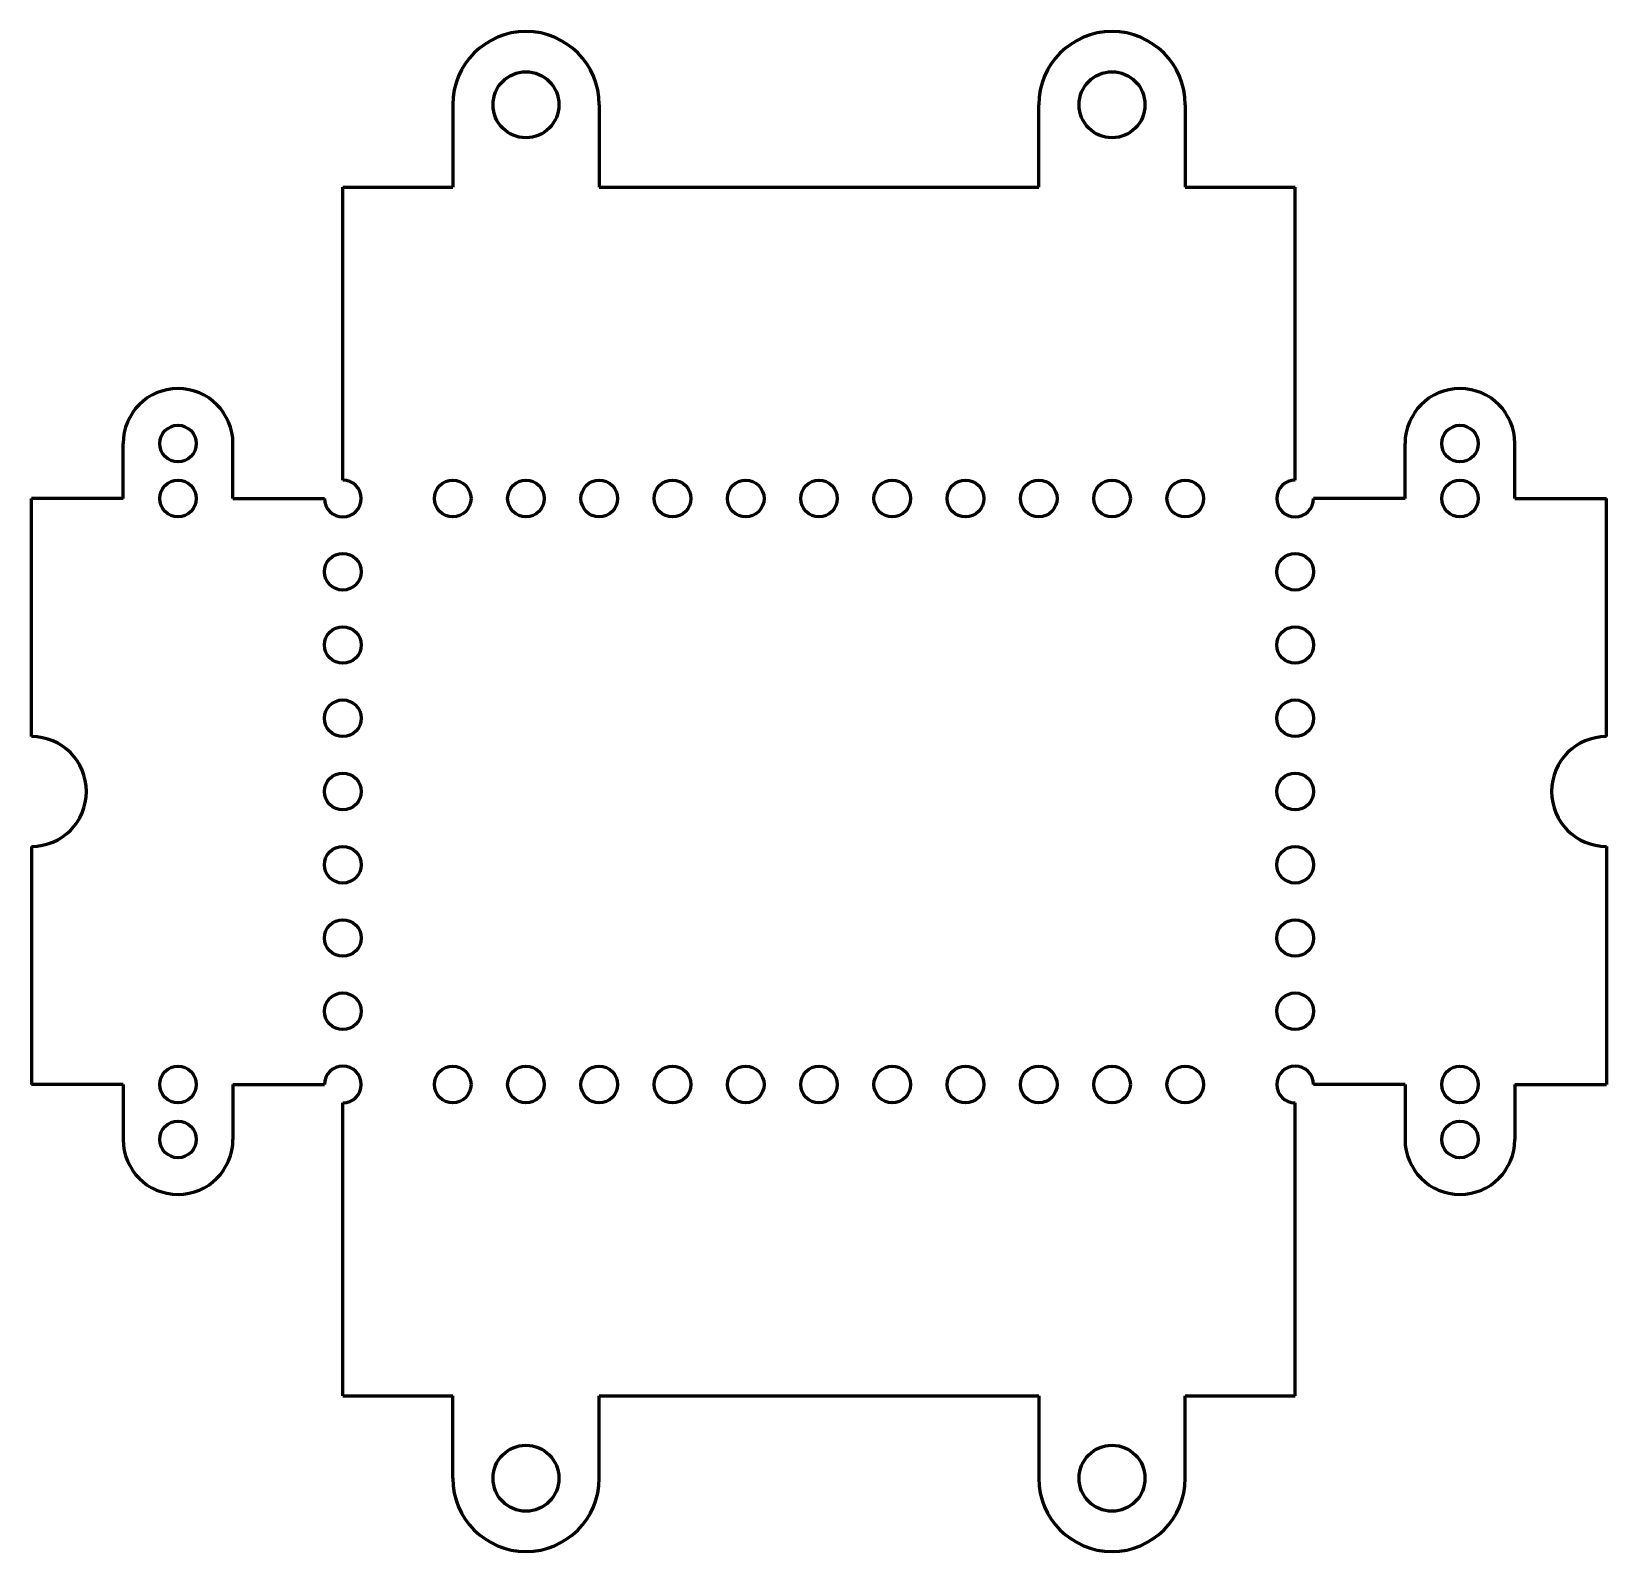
# Model space of a CAD drawing. Header units: millimetres. Extents: x -43 to 43, y -41.5 to 41.5.
import ezdxf

# ---------------------------------------------------------------- set-up
doc = ezdxf.new("R2010")
doc.units = ezdxf.units.MM
doc.linetypes.add('K5LT_BASIC', pattern=[0])

msp = doc.modelspace()

# ---------------------------------------------------------------- linework, layer by layer
at = {"color": 150, "linetype": 'K5LT_BASIC', "lineweight": 60, "true_color": 0x0080ff}
for p, q in [((-20, 37.5), (-20, 33)), ((-12, 37.5), (-12, 33)), ((12, 33), (12, 37.5)), ((20, 37.5), (20, 33)), ((-26, 33), (-20, 33)), ((-26, 17), (-26, 33)), ((-12, 33), (12, 33)), ((20, 33), (26, 33)), ((26, 17), (26, 33)), ((-38, 16), (-38, 19)), ((-32, 16), (-32, 19)), ((32, 16), (32, 19)), ((38, 16), (38, 19)), ((-38, 16), (-43, 16)), ((-43, 3), (-43, 16)), ((-32, 16), (-27, 16)), ((32, 16), (27, 16)), ((38, 16), (43, 16)), ((43, 3), (43, 16)), ((-43, -3), (-43, -16)), ((43, -3), (43, -16)), ((-38, -16), (-43, -16)), ((-38, -16), (-38, -19)), ((-32, -16), (-27, -16)), ((-32, -16), (-32, -19)), ((32, -16), (27, -16)), ((32, -16), (32, -19)), ((38, -16), (43, -16)), ((38, -16), (38, -19)), ((-26, -33), (-26, -17)), ((26, -33), (26, -17)), ((-26, -33), (-20, -33)), ((-20, -37.5), (-20, -33)), ((-12, -37.5), (-12, -33)), ((-12, -33), (12, -33)), ((12, -33), (12, -37.5)), ((20, -37.5), (20, -33)), ((20, -33), (26, -33))]:
    msp.add_line(p, q, dxfattribs=at)
for centre, radius in [((-16, 37.5), 1.8), ((16, 37.5), 1.8), ((-35, 19), 1), ((35, 19), 1), ((-35, 16), 1), ((-20, 16), 1), ((-16, 16), 1), ((-12, 16), 1), ((-8, 16), 1), ((-4, 16), 1), ((0, 16), 1), ((4, 16), 1), ((8, 16), 1), ((12, 16), 1), ((16, 16), 1), ((20, 16), 1), ((35, 16), 1), ((-26, 12), 1), ((26, 12), 1), ((-26, 8), 1), ((26, 8), 1), ((-26, 4), 1), ((26, 4), 1), ((-26, 0), 1), ((26, 0), 1), ((-26, -4), 1), ((26, -4), 1), ((-26, -8), 1), ((26, -8), 1), ((-26, -12), 1), ((26, -12), 1), ((-35, -16), 1), ((-20, -16), 1), ((-16, -16), 1), ((-12, -16), 1), ((-8, -16), 1), ((-4, -16), 1), ((0, -16), 1), ((4, -16), 1), ((8, -16), 1), ((12, -16), 1), ((16, -16), 1), ((20, -16), 1), ((35, -16), 1), ((-35, -19), 1), ((35, -19), 1), ((-16, -37.5), 1.8), ((16, -37.5), 1.8)]:
    msp.add_circle(centre, radius, dxfattribs=at)
for centre, radius, start, end in [((-16, 37.5), 4, 0, 180), ((16, 37.5), 4, 0, 180), ((-35, 19), 3, 0, 180), ((35, 19), 3, 0, 180), ((-26, 16), 1, 180, 90), ((26, 16), 1, 90, 0), ((-43, 0), 3, 270, 90), ((43, 0), 3, 90, 270), ((-26, -16), 1, 270, 180), ((26, -16), 1, 0, 270), ((-35, -19), 3, 180, 0), ((35, -19), 3, 180, 0), ((-16, -37.5), 4, 180, 0), ((16, -37.5), 4, 180, 0)]:
    msp.add_arc(centre, radius, start, end, dxfattribs=at)

doc.saveas('drawing.dxf')
